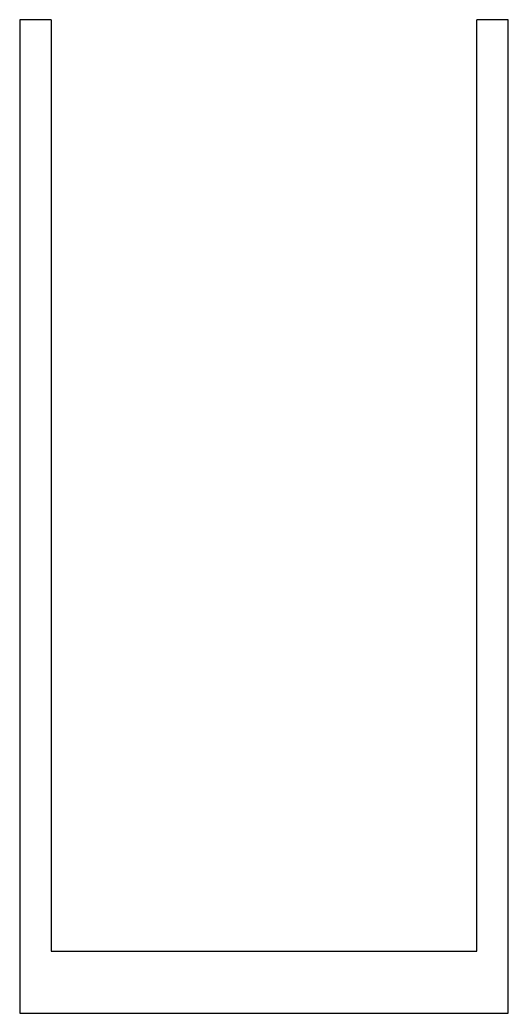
# Model space of a CAD drawing. Header units: millimetres. Extents: x 205.4 to 231.8, y -50.3 to 3.4.
import ezdxf

# ---------------------------------------------------------------- set-up
doc = ezdxf.new("R2010")
doc.units = ezdxf.units.MM

msp = doc.modelspace()

# ---------------------------------------------------------------- linework, layer by layer
for p, q in [((207.131, 3.446), (205.431, 3.446)), ((205.431, 3.446), (205.431, -50.254)), ((207.131, 3.446), (207.131, -46.904)), ((231.831, 3.446), (230.131, 3.446)), ((230.131, -46.904), (230.131, 3.446)), ((231.831, -50.254), (231.831, 3.446)), ((207.131, -46.904), (230.131, -46.904)), ((205.431, -50.254), (231.831, -50.254))]:
    msp.add_line(p, q)

doc.saveas('drawing.dxf')
